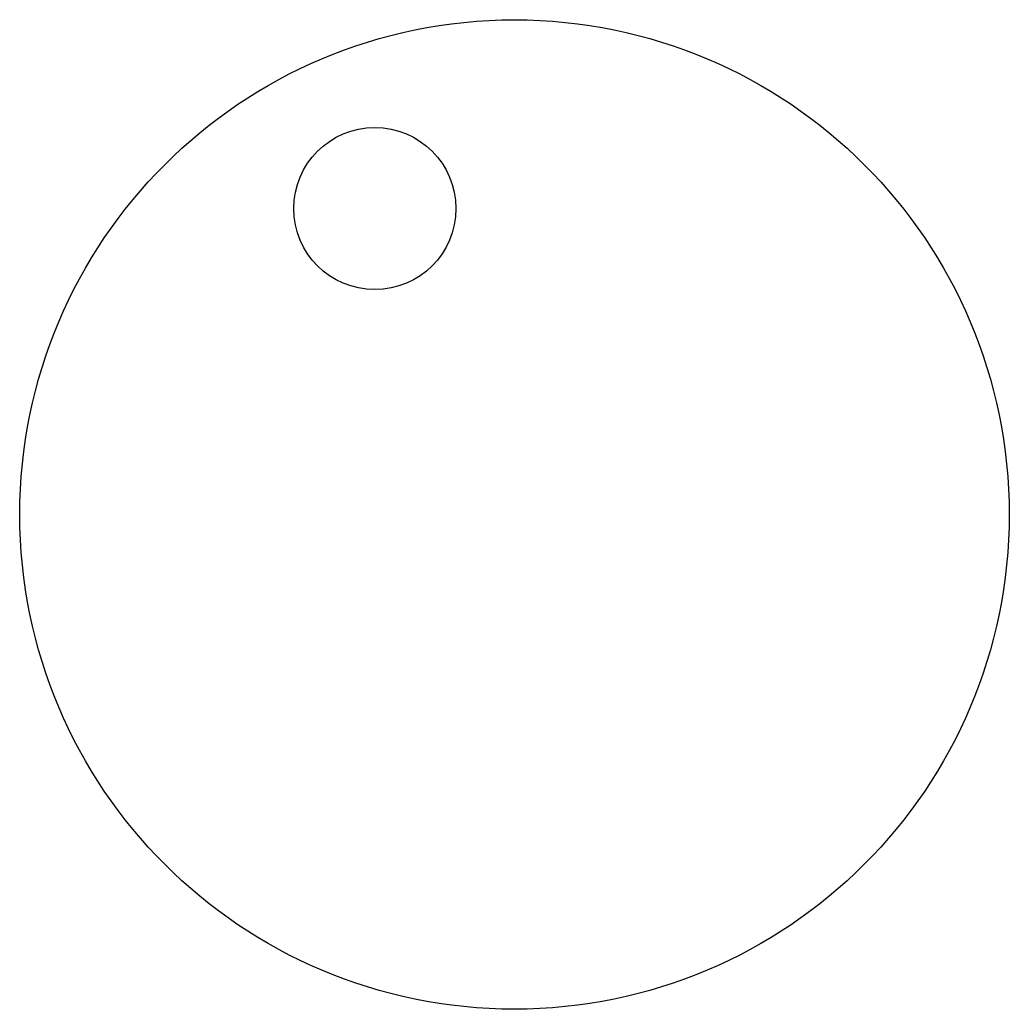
# Model space of a CAD drawing. Header units: millimetres. Extents: x -73 to 73, y -73 to 73.
import ezdxf

# ---------------------------------------------------------------- set-up
doc = ezdxf.new("R2010")
doc.units = ezdxf.units.MM

msp = doc.modelspace()

# ---------------------------------------------------------------- linework, layer by layer
at = {"color": 7, "linetype": 'Continuous'}
for centre, radius in [((0, 0), 72.64), ((-20.51, 44.92), 11.9)]:
    msp.add_circle(centre, radius, dxfattribs=at)

doc.saveas('drawing.dxf')
